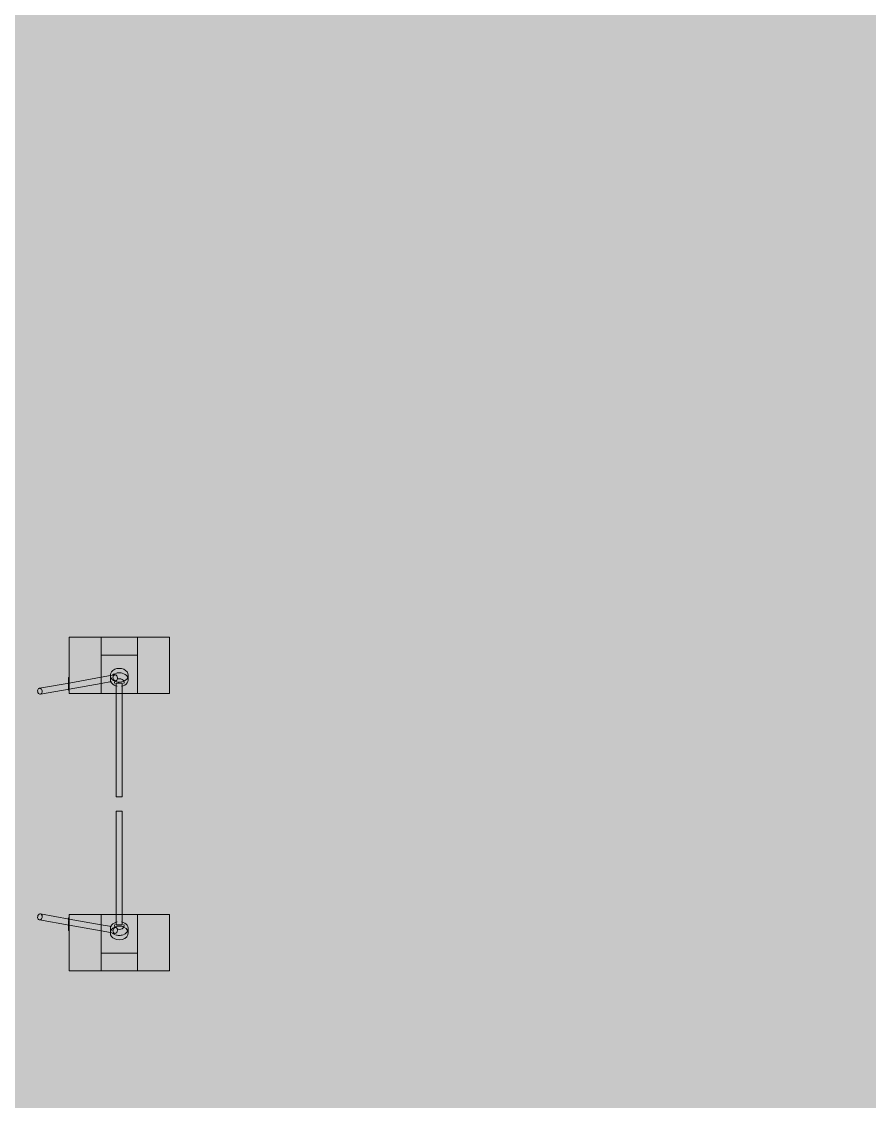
# Model space of a CAD drawing. Header units: millimetres. Extents: x -4185 to 186529, y -8553 to 29097.
# Drawn here: x 68743 to 72959, y 15358 to 20725 of the extents above; entities that cross this region are included whole.
import ezdxf

# ---------------------------------------------------------------- set-up
doc = ezdxf.new("R2010")
doc.units = ezdxf.units.MM
doc.layers.add('A-DETL-GENF-1', color=7, linetype='Continuous', lineweight=9, true_color=0xc0c0c0, transparency=0.4)
doc.layers.add('A-GENM-3', color=7, linetype='Continuous', lineweight=5, true_color=0x737373)
doc.layers.add('M-EQPM-3', color=7, linetype='Continuous', lineweight=5, true_color=0x737373)

# ---------------------------------------------------------------- blocks, each defined once
blk = doc.blocks.new('Gotschlich_Турникет-трипод_Тумбовый_Modul_Cross _R18 - Modul Cross 2-Arm-31992132-1_10_1_птичка')
at = {"layer": 'A-GENM-3'}
for p, q in [((83, -250), (86.2, -250)), ((86.2, -250), (91.5, -250)), ((91.3, -250), (90.7, -250)), ((94.6, -250), (91.3, -250)), ((91.5, -250), (94.6, -250))]:
    blk.add_line(p, q, dxfattribs=at)
at = {"layer": 'M-EQPM-3'}
for p, q in [((-140, 250), (-140, 90)), ((-140, 90), (-140, 250)), ((-140, 250), (140, 250)), ((140, 250), (-140, 250)), ((140, 250), (140, 90)), ((140, 90), (140, 250)), ((-50.7, 90), (-140, 90)), ((-140, 90), (140, 90)), ((-140, 90), (-140, -90)), ((-140, 90), (-140, -90)), ((-140, -90), (-140, 90)), ((-140, 90), (-140, -90)), ((-140, 90), (140, 90)), ((-140, 90), (140, 90)), ((-140, -90), (-140, 90)), ((-140, 90), (-140, -90)), ((-140, 90), (140, 90)), ((-140, 90), (140, 90)), ((-140, 90), (140, 90)), ((-140, 90), (140, 90)), ((140, 90), (-50.7, 90)), ((-50.7, 90), (-50.7, -90)), ((140, -90), (140, 90)), ((140, -90), (140, 90)), ((140, 90), (140, -90)), ((140, -90), (140, 90)), ((140, 90), (140, -90)), ((70.8, 44.5), (49, 44.5)), ((94.8, 15), (88.7, 15)), ((140, 15), (94.8, 15)), ((653.7, 15), (140, 15)), ((47.1, -22.8), (50.9, -43.8)), ((49, -44.5), (70.8, -44.5)), ((50.9, -43.8), (59.1, -90)), ((89.6, -90), (80.4, -38.5)), ((88.7, -15), (94.8, -15)), ((94.8, -15), (140, -15)), ((140, -15), (653.7, -15)), ((140, -90), (-140, -90)), ((-140, -90), (-50.7, -90)), ((-140, -90), (140, -90)), ((140, -90), (-140, -90)), ((-140, -90), (140, -90)), ((140, -90), (-140, -90)), ((-140, -250), (-140, -90)), ((-140, -90), (-140, -250)), ((-140, -90), (60, -90)), ((-140, -90), (140, -90)), ((-50.7, -90), (140, -90)), ((59.1, -90), (87.7, -250)), ((87.7, -90), (140, -90)), ((118.2, -250), (89.6, -90)), ((140, -250), (140, -90)), ((140, -90), (140, -250)), ((-140, -250), (91.5, -250)), ((140, -250), (-140, -250)), ((63.6, -250), (60.8, -250)), ((60.8, -250), (63.6, -250)), ((60.8, -250), (60.8, -252)), ((63.6, -252), (60.8, -252)), ((60.8, -252), (63.6, -252)), ((64.9, -250), (62.5, -250)), ((62.5, -250), (73, -250)), ((62.5, -250), (62.5, -252)), ((73, -252), (62.5, -252)), ((62.5, -252), (64.9, -252)), ((76.7, -250), (63.6, -250)), ((63.6, -250), (65.8, -250)), ((63.6, -250), (63.6, -252)), ((65.8, -252), (63.6, -252)), ((63.6, -252), (76.7, -252)), ((68.9, -250), (63.9, -250)), ((63.9, -250), (65.6, -250)), ((63.9, -250), (63.9, -252)), ((65.6, -252), (63.9, -252)), ((63.9, -252), (68.9, -252)), ((65.7, -250), (64.5, -250)), ((64.5, -250), (77.5, -250)), ((64.5, -250), (64.5, -252)), ((77.5, -252), (64.5, -252)), ((64.5, -252), (65.7, -252)), ((66.4, -250), (64.9, -250)), ((64.9, -250), (64.9, -252)), ((64.9, -252), (66.4, -252)), ((65.6, -250), (67.2, -250)), ((67.2, -252), (65.6, -252)), ((77.9, -250), (65.7, -250)), ((65.7, -250), (65.7, -252)), ((65.7, -252), (77.9, -252)), ((65.8, -250), (78.2, -250)), ((65.8, -250), (65.8, -252)), ((78.2, -252), (65.8, -252)), ((79.3, -250), (66.4, -250)), ((66.4, -252), (79.3, -252)), ((67.2, -250), (80.3, -250)), ((67.2, -250), (67.2, -252)), ((80.3, -252), (67.2, -252)), ((69.5, -250), (68.9, -250)), ((68.9, -250), (68.9, -252)), ((68.9, -252), (69.5, -252)), ((70.9, -250), (69.5, -250)), ((69.5, -250), (69.5, -252)), ((69.5, -252), (70.9, -252)), ((81.4, -250), (70.9, -250)), ((70.9, -252), (81.4, -252)), ((73, -250), (74.2, -250)), ((73, -250), (73, -252)), ((74.2, -252), (73, -252)), ((74.2, -250), (75, -250)), ((75, -252), (74.2, -252)), ((75, -250), (80, -250)), ((75, -250), (75, -252)), ((80, -252), (75, -252)), ((78.1, -250), (76.7, -250)), ((76.7, -250), (76.7, -252)), ((76.7, -252), (78.1, -252)), ((77.5, -250), (79, -250)), ((77.5, -252), (77.5, -250)), ((79, -252), (77.5, -252)), ((80.3, -250), (77.9, -250)), ((77.9, -250), (77.9, -252)), ((77.9, -252), (80.3, -252)), ((80, -250), (78.1, -250)), ((78.1, -252), (80, -252)), ((78.2, -250), (79.3, -250)), ((78.2, -252), (78.2, -250)), ((79.3, -252), (78.2, -252)), ((79, -250), (81.4, -250)), ((81.4, -252), (79, -252)), ((79.3, -250), (79.3, -252)), ((80, -250), (80, -252)), ((80.3, -250), (83.1, -250)), ((83.1, -250), (80.3, -250)), ((80.3, -250), (80.3, -252)), ((80.3, -250), (80.3, -252)), ((80.3, -252), (83.1, -252)), ((83.1, -252), (80.3, -252)), ((81.4, -250), (81.4, -252)), ((86.3, -250), (83, -250)), ((83, -250), (86.2, -250)), ((83, -250), (83, -252)), ((86.2, -252), (83, -252)), ((83, -252), (86.3, -252)), ((83.1, -250), (83.1, -252)), ((86.2, -250), (91.5, -250)), ((86.2, -252), (86.2, -250)), ((91.5, -252), (86.2, -252)), ((86.9, -250), (86.3, -250)), ((86.3, -250), (86.3, -252)), ((86.3, -252), (86.9, -252)), ((90.7, -250), (86.9, -250)), ((86.9, -250), (86.9, -252)), ((86.9, -252), (90.7, -252)), ((88.3, -250), (87.5, -250)), ((87.5, -250), (90.1, -250)), ((87.5, -250), (87.5, -252)), ((90.1, -252), (87.5, -252)), ((87.5, -252), (88.3, -252)), ((87.7, -250), (114, -397.6)), ((89.2, -250), (88.3, -250)), ((88.3, -250), (88.3, -252)), ((88.3, -252), (89.2, -252)), ((90.1, -250), (89.2, -250)), ((89.2, -250), (89.2, -252)), ((89.2, -252), (90.1, -252)), ((90.1, -252), (90.1, -250)), ((91.3, -250), (90.7, -250)), ((90.7, -250), (90.7, -252)), ((90.7, -252), (91.3, -252)), ((94.6, -250), (91.3, -250)), ((91.3, -250), (91.3, -252)), ((91.3, -252), (94.6, -252)), ((91.5, -250), (94.6, -250)), ((91.5, -250), (91.5, -252)), ((94.6, -252), (91.5, -252)), ((96.9, -250), (93.7, -250)), ((93.7, -250), (97.1, -250)), ((93.7, -250), (93.7, -252)), ((97.1, -252), (93.7, -252)), ((93.7, -252), (96.9, -252)), ((94.6, -250), (94.6, -252)), ((102.1, -250), (96.9, -250)), ((96.9, -250), (96.9, -252)), ((96.9, -252), (102.1, -252)), ((97.1, -250), (99.1, -250)), ((97.1, -252), (97.1, -250)), ((99.1, -252), (97.1, -252)), ((99.1, -250), (99.9, -250)), ((99.1, -250), (99.1, -252)), ((99.9, -252), (99.1, -252)), ((99.9, -250), (102, -250)), ((99.9, -250), (99.9, -252)), ((102, -252), (99.9, -252)), ((102, -250), (105.3, -250)), ((102, -250), (102, -252)), ((105.3, -252), (102, -252)), ((105.3, -250), (102.1, -250)), ((102.1, -250), (102.1, -252)), ((102.1, -252), (105.3, -252)), ((105.3, -250), (105.3, -252)), ((106.9, -250), (110.1, -250)), ((110.1, -250), (106.9, -250)), ((106.9, -252), (106.9, -250)), ((106.9, -250), (106.9, -252)), ((106.9, -252), (110.1, -252)), ((110.1, -252), (106.9, -252)), ((110, -250), (107, -250)), ((107, -250), (110, -250)), ((107, -250), (107, -252)), ((107, -250), (107, -252)), ((110, -252), (107, -252)), ((107, -252), (110, -252)), ((110, -252), (110, -250)), ((110, -250), (110, -252)), ((110.1, -250), (110.1, -252)), ((110.1, -250), (110.1, -252)), ((116, -250), (111.8, -250)), ((111.8, -250), (115.5, -250)), ((111.8, -250), (111.8, -252)), ((115.5, -252), (111.8, -252)), ((111.8, -252), (116, -252)), ((115.6, -250), (111.9, -250)), ((111.9, -250), (116, -250)), ((111.9, -250), (111.9, -252)), ((116, -252), (111.9, -252)), ((111.9, -252), (115.6, -252)), ((115.5, -250), (117.8, -250)), ((115.5, -252), (115.5, -250)), ((117.8, -252), (115.5, -252)), ((117.8, -250), (115.6, -250)), ((115.6, -250), (115.6, -252)), ((115.6, -252), (117.8, -252)), ((116, -250), (116, -252)), ((116.7, -250), (140, -250)), ((117.8, -250), (120.1, -250)), ((120.2, -250), (117.8, -250)), ((117.8, -250), (117.8, -252)), ((117.8, -250), (117.8, -252)), ((117.8, -252), (120.2, -252)), ((120.1, -252), (117.8, -252)), ((143.6, -392.3), (118.2, -250)), ((123.8, -250), (119.8, -250)), ((119.8, -250), (123.8, -250)), ((119.8, -250), (119.8, -252)), ((123.8, -252), (119.8, -252)), ((119.8, -252), (123.8, -252)), ((120.1, -250), (123.8, -250)), ((120.1, -250), (120.1, -252)), ((123.8, -252), (120.1, -252)), ((123.8, -250), (120.2, -250)), ((120.2, -250), (120.2, -252)), ((120.2, -252), (123.8, -252)), ((123.8, -250), (123.8, -252)), ((123.8, -250), (123.8, -252))]:
    blk.add_line(p, q, dxfattribs=at)
for centre, major_axis, ratio, start_param, end_param in [((49, 0), (0, 44.5), 0.767231, 4.712389, 7.853982), ((49, 0), (0, 44.5), 0.767231, 1.570796, 2.094395), ((70.8, 0), (0, 44.5), 0.767231, 1.123331, 1.570796), ((70.8, 0), (0, 44.5), 0.767231, 1.570796, 2.018261), ((70.8, 0), (0, 44.5), 0.767231, 0.334478, 1.047198), ((70.8, 0), (0, 44.5), 0.767231, 4.950725, 6.617663), ((85, 0), (0, 23.8), 0.767231, 0.363973, 1.570796), ((85, 0), (0, 23.8), 0.767231, 1.570796, 2.040343), ((49, 0), (0, 44.5), 0.767231, 4.18879, 4.712389), ((85, 0), (0, 23.8), 0.767231, 5.969026, 6.597345), ((88.7, 0), (0, 15), 0.001848, 0, 0.523599), ((88.7, 0), (0, 15), 0.001848, 5.759587, 6.283185), ((88.7, 0), (0, 15), 0.001848, 0.523599, 0.785398), ((88.7, 0), (0, 15), 0.001848, 5.497787, 5.759587), ((88.7, 0), (0, 15), 0.001848, 0.785398, 1.570796), ((88.7, 0), (0, 15), 0.001848, 4.974188, 5.497787), ((88.7, 0), (0, 15), 0.001848, 4.712389, 4.974188), ((88.7, 0), (0, 15), 0.001848, 1.570796, 2.094395), ((88.7, 0), (0, 15), 0.001848, 4.45059, 4.712389), ((653.7, 0), (0, 15), 0.001848, 0, 1.570796), ((653.7, 0), (0, 15), 0.001848, 4.712389, 6.283185), ((653.7, 0), (0, 15), 0.001848, 1.570796, 3.141593), ((653.7, 0), (0, 15), 0.001848, 3.141593, 4.712389), ((49, 0), (0, 44.5), 0.767231, 2.094395, 2.617994), ((49, 0), (0, 44.5), 0.767231, 2.617994, 4.18879), ((70.8, 0), (0, 44.5), 0.767231, 2.094395, 2.419433), ((61.9, -20.2), (14.8, 2.6), 0.738826, 2.696356, 3.219954), ((61.9, -20.2), (14.8, 2.6), 0.738826, 3.219954, 3.481754), ((61.9, -20.2), (14.8, 2.6), 0.738826, 2.434556, 2.696356), ((61.9, -20.2), (14.8, 2.6), 0.738826, 3.481754, 3.743553), ((61.9, -20.2), (14.8, 2.6), 0.738826, 2.172757, 2.434556), ((61.9, -20.2), (14.8, 2.6), 0.738826, 3.743553, 4.528951), ((61.9, -20.2), (14.8, 2.6), 0.738826, 1.387359, 2.172757), ((61.9, -20.2), (14.8, 2.6), 0.738826, 4.528951, 4.790751), ((61.9, -20.2), (14.8, 2.6), 0.738826, 1.125559, 1.387359), ((70.8, 0), (0, 44.5), 0.767231, 2.935913, 4.474053), ((61.9, -20.2), (14.8, 2.6), 0.738826, 4.790751, 5.31435), ((61.9, -20.2), (14.8, 2.6), 0.738826, 0.601961, 1.125559), ((61.9, -20.2), (14.8, 2.6), 0.738826, 5.31435, 6.099748), ((61.9, -20.2), (14.8, 2.6), 0.738826, 0.340161, 0.601961), ((61.9, -20.2), (14.8, 2.6), 0.738826, 0.078362, 0.340161), ((61.9, -20.2), (14.8, 2.6), 0.738826, 6.099748, 6.361547), ((85, 0), (0, 23.8), 0.767231, 2.827433, 3.455752), ((88.7, 0), (0, 15), 0.001848, 3.926991, 4.45059), ((88.7, 0), (0, 15), 0.001848, 2.094395, 2.356194), ((88.7, 0), (0, 15), 0.001848, 2.356194, 2.617994), ((88.7, 0), (0, 15), 0.001848, 3.665191, 3.926991), ((88.7, 0), (0, 15), 0.001848, 2.617994, 3.141593), ((88.7, 0), (0, 15), 0.001848, 3.141593, 3.665191), ((128.8, -395), (14.8, 2.6), 0.738826, 2.696356, 2.958155), ((128.8, -395), (14.8, 2.6), 0.738826, 2.958155, 3.141593), ((128.8, -395), (14.8, 2.6), 0.738826, 3.141593, 3.219954), ((128.8, -395), (14.8, 2.6), 0.738826, 3.219954, 3.743553), ((128.8, -395), (14.8, 2.6), 0.738826, 0.601961, 2.696356), ((128.8, -395), (14.8, 2.6), 0.738826, 3.743553, 6.361547), ((128.8, -395), (14.8, 2.6), 0.738826, 0.078362, 0.601961)]:
    blk.add_ellipse(centre, major_axis=major_axis, ratio=ratio, start_param=start_param, end_param=end_param, dxfattribs=at)
blk = doc.blocks.new('Gotschlich_Турникет-трипод_Тумбовый_Modul_Cross _R18 - Modul Cross 2-Arm-31997083-1_10_1_птичка')
at = {"layer": 'A-GENM-3'}
for p, q in [((83, 250), (86.2, 250)), ((86.2, 250), (91.5, 250)), ((91.3, 250), (90.7, 250)), ((94.6, 250), (91.3, 250)), ((91.5, 250), (94.6, 250))]:
    blk.add_line(p, q, dxfattribs=at)
at = {"layer": 'M-EQPM-3'}
for p, q in [((114, 397.6), (87.7, 250)), ((118.2, 250), (143.6, 392.3)), ((-140, 250), (-140, 90)), ((-140, 90), (-140, 250)), ((91.5, 250), (-140, 250)), ((-140, 250), (140, 250)), ((87.7, 250), (59.1, 90)), ((63.6, 252), (60.8, 252)), ((60.8, 252), (63.6, 252)), ((60.8, 252), (60.8, 250)), ((63.6, 250), (60.8, 250)), ((60.8, 250), (63.6, 250)), ((64.9, 252), (62.5, 252)), ((62.5, 252), (73, 252)), ((62.5, 252), (62.5, 250)), ((73, 250), (62.5, 250)), ((62.5, 250), (64.9, 250)), ((76.7, 252), (63.6, 252)), ((63.6, 252), (65.8, 252)), ((63.6, 252), (63.6, 250)), ((65.2, 250), (63.6, 250)), ((63.6, 250), (76.7, 250)), ((68.9, 252), (63.9, 252)), ((63.9, 252), (65.6, 252)), ((63.9, 252), (63.9, 250)), ((65.6, 250), (63.9, 250)), ((63.9, 250), (68.9, 250)), ((65.7, 252), (64.5, 252)), ((64.5, 252), (77.5, 252)), ((64.5, 252), (64.5, 250)), ((77.5, 250), (64.5, 250)), ((64.5, 250), (65.7, 250)), ((66.4, 252), (64.9, 252)), ((64.9, 252), (64.9, 250)), ((64.9, 250), (66, 250)), ((65.8, 250), (65.2, 250)), ((65.6, 252), (67.2, 252)), ((67.2, 250), (65.6, 250)), ((77.9, 252), (65.7, 252)), ((65.7, 252), (65.7, 250)), ((65.7, 250), (77.9, 250)), ((65.8, 252), (78.2, 252)), ((65.8, 252), (65.8, 250)), ((78.2, 250), (65.8, 250)), ((66, 250), (66.4, 250)), ((79.3, 252), (66.4, 252)), ((66.4, 250), (79.3, 250)), ((67.2, 252), (80.3, 252)), ((67.2, 252), (67.2, 250)), ((80.3, 250), (67.2, 250)), ((69.5, 252), (68.9, 252)), ((68.9, 252), (68.9, 250)), ((68.9, 250), (69.5, 250)), ((70.9, 252), (69.5, 252)), ((69.5, 252), (69.5, 250)), ((69.5, 250), (70.9, 250)), ((81.4, 252), (70.9, 252)), ((70.9, 250), (81.4, 250)), ((73, 252), (74.2, 252)), ((73, 252), (73, 250)), ((74.2, 250), (73, 250)), ((74.2, 252), (75, 252)), ((75, 250), (74.2, 250)), ((75, 252), (80, 252)), ((75, 252), (75, 250)), ((80, 250), (75, 250)), ((78.1, 252), (76.7, 252)), ((76.7, 252), (76.7, 250)), ((76.7, 250), (78.1, 250)), ((77.5, 252), (79, 252)), ((77.5, 250), (77.5, 252)), ((77.9, 250), (77.5, 250)), ((80.3, 252), (77.9, 252)), ((77.9, 252), (77.9, 250)), ((77.9, 250), (80.3, 250)), ((79, 250), (77.9, 250)), ((80, 252), (78.1, 252)), ((78.1, 250), (80, 250)), ((78.2, 252), (79.3, 252)), ((78.2, 250), (78.2, 252)), ((79.3, 250), (78.2, 250)), ((79, 252), (81.4, 252)), ((81.4, 250), (79, 250)), ((79.3, 252), (79.3, 250)), ((80, 252), (80, 250)), ((80.3, 252), (83.1, 252)), ((83.1, 252), (80.3, 252)), ((80.3, 252), (80.3, 250)), ((80.3, 252), (80.3, 250)), ((80.3, 250), (83.1, 250)), ((83.1, 250), (80.3, 250)), ((81.4, 252), (81.4, 250)), ((86.3, 252), (83, 252)), ((83, 252), (86.2, 252)), ((83, 252), (83, 250)), ((86.2, 250), (83, 250)), ((83, 250), (86.3, 250)), ((83.1, 252), (83.1, 250)), ((86.2, 252), (91.5, 252)), ((86.2, 250), (86.2, 252)), ((91.5, 250), (86.2, 250)), ((86.9, 252), (86.3, 252)), ((86.3, 252), (86.3, 250)), ((86.3, 250), (86.9, 250)), ((90.7, 252), (86.9, 252)), ((86.9, 252), (86.9, 250)), ((86.9, 250), (90.7, 250)), ((88.3, 252), (87.5, 252)), ((87.5, 252), (90.1, 252)), ((87.5, 252), (87.5, 250)), ((90.1, 250), (87.5, 250)), ((87.5, 250), (88.3, 250)), ((89.2, 252), (88.3, 252)), ((88.3, 252), (88.3, 250)), ((88.3, 250), (89.2, 250)), ((90.1, 252), (89.2, 252)), ((89.2, 252), (89.2, 250)), ((89.2, 250), (90.1, 250)), ((89.6, 90), (118.2, 250)), ((90.1, 250), (90.1, 252)), ((91.3, 252), (90.7, 252)), ((90.7, 252), (90.7, 250)), ((90.7, 250), (91.3, 250)), ((94.6, 252), (91.3, 252)), ((91.3, 252), (91.3, 250)), ((91.3, 250), (94.6, 250)), ((91.5, 252), (94.6, 252)), ((91.5, 252), (91.5, 250)), ((94.6, 250), (91.5, 250)), ((96.9, 252), (93.7, 252)), ((93.7, 252), (97.1, 252)), ((93.7, 252), (93.7, 250)), ((97.1, 250), (93.7, 250)), ((93.7, 250), (96.9, 250)), ((94.6, 252), (94.6, 250)), ((102.1, 252), (96.9, 252)), ((96.9, 252), (96.9, 250)), ((96.9, 250), (102.1, 250)), ((97.1, 252), (99.1, 252)), ((97.1, 250), (97.1, 252)), ((99.1, 250), (97.1, 250)), ((99.1, 252), (99.9, 252)), ((99.1, 252), (99.1, 250)), ((99.9, 250), (99.1, 250)), ((99.9, 252), (102, 252)), ((99.9, 252), (99.9, 250)), ((102, 250), (99.9, 250)), ((102, 252), (105.3, 252)), ((102, 252), (102, 250)), ((105.3, 250), (102, 250)), ((105.3, 252), (102.1, 252)), ((102.1, 252), (102.1, 250)), ((102.1, 250), (105.3, 250)), ((105.3, 252), (105.3, 250)), ((106.9, 252), (110.1, 252)), ((110.1, 252), (106.9, 252)), ((106.9, 250), (106.9, 252)), ((106.9, 252), (106.9, 250)), ((106.9, 250), (110.1, 250)), ((110.1, 250), (106.9, 250)), ((110, 252), (107, 252)), ((107, 252), (110, 252)), ((107, 252), (107, 250)), ((107, 252), (107, 250)), ((110, 250), (107, 250)), ((107, 250), (110, 250)), ((110, 250), (110, 252)), ((110, 252), (110, 250)), ((110.1, 252), (110.1, 250)), ((110.1, 252), (110.1, 250)), ((116, 252), (111.8, 252)), ((111.8, 252), (115.5, 252)), ((111.8, 252), (111.8, 250)), ((115.5, 250), (111.8, 250)), ((111.8, 250), (116, 250)), ((115.6, 252), (111.9, 252)), ((111.9, 252), (116, 252)), ((111.9, 252), (111.9, 250)), ((116, 250), (111.9, 250)), ((111.9, 250), (115.6, 250)), ((115.5, 252), (117.8, 252)), ((115.5, 250), (115.5, 252)), ((117.8, 250), (115.5, 250)), ((117.8, 252), (115.6, 252)), ((115.6, 252), (115.6, 250)), ((115.6, 250), (117.8, 250)), ((116, 252), (116, 250)), ((140, 250), (116.7, 250)), ((117.8, 252), (120.1, 252)), ((120.2, 252), (117.8, 252)), ((117.8, 252), (117.8, 250)), ((117.8, 252), (117.8, 250)), ((117.8, 250), (120.2, 250)), ((120.1, 250), (117.8, 250)), ((123.8, 252), (119.8, 252)), ((119.8, 252), (123.8, 252)), ((119.8, 252), (119.8, 250)), ((123.8, 250), (119.8, 250)), ((119.8, 250), (123.8, 250)), ((120.1, 252), (123.8, 252)), ((120.1, 252), (120.1, 250)), ((123.8, 250), (120.1, 250)), ((123.8, 252), (120.2, 252)), ((120.2, 252), (120.2, 250)), ((120.2, 250), (123.8, 250)), ((123.8, 252), (123.8, 250)), ((123.8, 252), (123.8, 250)), ((140, 250), (140, 90)), ((140, 90), (140, 250)), ((-50.7, 90), (-140, 90)), ((-140, 90), (140, 90)), ((-140, 90), (-140, -90)), ((-140, 90), (-140, -90)), ((-140, 90), (-140, -90)), ((-140, -90), (-140, 90)), ((140, 90), (-140, 90)), ((-140, 90), (140, 90)), ((-140, 90), (-140, -90)), ((-140, -90), (-140, 90)), ((140, 90), (-140, 90)), ((-140, 90), (140, 90)), ((60, 90), (-140, 90)), ((140, 90), (-140, 90)), ((140, 90), (-50.7, 90)), ((-50.7, 90), (-50.7, -90)), ((59.1, 90), (50.9, 43.8)), ((80.4, 38.5), (89.6, 90)), ((140, 90), (87.7, 90)), ((140, -90), (140, 90)), ((140, 90), (140, -90)), ((140, -90), (140, 90)), ((140, 90), (140, -90)), ((140, -90), (140, 90)), ((50.9, 43.8), (47.1, 22.8)), ((70.8, 44.5), (49, 44.5)), ((94.8, 15), (88.7, 15)), ((140, 15), (94.8, 15)), ((653.7, 15), (140, 15)), ((49, -44.5), (70.8, -44.5)), ((88.7, -15), (94.8, -15)), ((94.8, -15), (140, -15)), ((140, -15), (653.7, -15)), ((140, -90), (-140, -90)), ((-140, -90), (-50.7, -90)), ((140, -90), (-140, -90)), ((140, -90), (-140, -90)), ((140, -90), (-140, -90)), ((140, -90), (-140, -90)), ((-140, -250), (-140, -90)), ((-140, -90), (-140, -250)), ((140, -90), (-140, -90)), ((140, -90), (-140, -90)), ((-50.7, -90), (140, -90)), ((140, -250), (140, -90)), ((140, -90), (140, -250)), ((140, -250), (-140, -250)), ((-140, -250), (140, -250))]:
    blk.add_line(p, q, dxfattribs=at)
for centre, major_axis, ratio, start_param, end_param in [((128.8, 395), (-14.8, 2.6), 0.738826, 6.204824, 6.466623), ((128.8, 395), (-14.8, 2.6), 0.738826, 0.183438, 0.445237), ((128.8, 395), (-14.8, 2.6), 0.738826, 5.681225, 6.204824), ((128.8, 395), (-14.8, 2.6), 0.738826, 0.445237, 0.707036), ((128.8, 395), (-14.8, 2.6), 0.738826, 0.707036, 1.230635), ((128.8, 395), (-14.8, 2.6), 0.738826, 3.063231, 5.681225), ((128.8, 395), (-14.8, 2.6), 0.738826, 1.230635, 1.754234), ((128.8, 395), (-14.8, 2.6), 0.738826, 1.754234, 2.539632), ((128.8, 395), (-14.8, 2.6), 0.738826, 2.539632, 3.063231), ((49, 0), (0, 44.5), 0.767231, 4.712389, 7.853982), ((70.8, 0), (0, 44.5), 0.767231, 1.123331, 1.570796), ((70.8, 0), (0, 44.5), 0.767231, 0.72216, 1.047198), ((61.9, 20.2), (-14.8, 2.6), 0.738826, 5.681225, 7.252021), ((61.9, 20.2), (-14.8, 2.6), 0.738826, 4.895827, 5.681225), ((61.9, 20.2), (-14.8, 2.6), 0.738826, 0.968836, 1.754234), ((61.9, 20.2), (-14.8, 2.6), 0.738826, 4.634027, 4.895827), ((61.9, 20.2), (-14.8, 2.6), 0.738826, 1.754234, 2.539632), ((70.8, 0), (0, 44.5), 0.767231, 4.950725, 6.488865), ((61.9, 20.2), (-14.8, 2.6), 0.738826, 4.110428, 4.634027), ((85, 0), (0, 23.8), 0.767231, 1.10125, 1.570796), ((61.9, 20.2), (-14.8, 2.6), 0.738826, 3.32503, 4.110428), ((61.9, 20.2), (-14.8, 2.6), 0.738826, 2.539632, 3.32503), ((85, 0), (0, 23.8), 0.767231, 5.969026, 6.597345), ((88.7, 0), (0, 15), 0.001848, 0, 0.785398), ((88.7, 0), (0, 15), 0.001848, 5.759587, 6.283185), ((88.7, 0), (0, 15), 0.001848, 5.497787, 5.759587), ((88.7, 0), (0, 15), 0.001848, 0.785398, 1.570796), ((88.7, 0), (0, 15), 0.001848, 4.974188, 5.497787), ((88.7, 0), (0, 15), 0.001848, 4.712389, 4.974188), ((653.7, 0), (0, 15), 0.001848, 0, 0.261799), ((653.7, 0), (0, 15), 0.001848, 4.712389, 6.283185), ((653.7, 0), (0, 15), 0.001848, 0.261799, 1.308997), ((653.7, 0), (0, 15), 0.001848, 1.308997, 1.570796), ((49, 0), (0, 44.5), 0.767231, 1.570796, 4.18879), ((70.8, 0), (0, 44.5), 0.767231, 1.570796, 2.018261), ((70.8, 0), (0, 44.5), 0.767231, 2.094395, 2.807115), ((70.8, 0), (0, 44.5), 0.767231, 2.807115, 4.474053), ((85, 0), (0, 23.8), 0.767231, 1.570796, 2.77762), ((49, 0), (0, 44.5), 0.767231, 4.18879, 4.712389), ((85, 0), (0, 23.8), 0.767231, 2.827433, 3.455752), ((88.7, 0), (0, 15), 0.001848, 4.45059, 4.712389), ((88.7, 0), (0, 15), 0.001848, 1.570796, 2.356194), ((88.7, 0), (0, 15), 0.001848, 3.926991, 4.45059), ((88.7, 0), (0, 15), 0.001848, 2.356194, 2.617994), ((88.7, 0), (0, 15), 0.001848, 3.665191, 3.926991), ((88.7, 0), (0, 15), 0.001848, 2.617994, 2.879793), ((88.7, 0), (0, 15), 0.001848, 3.141593, 3.665191), ((88.7, 0), (0, 15), 0.001848, 2.879793, 3.141593), ((653.7, 0), (0, 15), 0.001848, 1.570796, 1.832596), ((653.7, 0), (0, 15), 0.001848, 3.141593, 4.712389), ((653.7, 0), (0, 15), 0.001848, 1.832596, 2.094395), ((653.7, 0), (0, 15), 0.001848, 2.094395, 3.141593)]:
    blk.add_ellipse(centre, major_axis=major_axis, ratio=ratio, start_param=start_param, end_param=end_param, dxfattribs=at)

msp = doc.modelspace()

# ---------------------------------------------------------------- hatches: boundary and pattern name
at = {"layer": 'A-DETL-GENF-1'}
h = msp.add_hatch(color=256, dxfattribs=at)
h.paths.add_polyline_path([(97788.7, 13475), (97788.7, 13425), (96888.7, 13425), (96888.7, 13475), (97780.7, 13475)])
h.paths.add_polyline_path([(79813.7, 27180), (79813.7, 27140), (79823.7, 27140), (79823.7, 27100), (79753.7, 27100), (79753.7, 27180)])
h.paths.add_polyline_path([(59420.7, 7205), (59420.7, 7295), (59500.7, 7295), (59500.7, 7195), (59480.7, 7195), (59480.7, 7205)])
h.paths.add_polyline_path([(59300.7, 5105), (59300.7, 5195), (59380.7, 5195), (59380.7, 5095), (59360.7, 5095), (59360.7, 5105), (59345.4, 5105)])
h.paths.add_polyline_path([(71478.1, -280), (97909.7, -280), (97909.7, 12125), (97788.7, 12125), (97788.7, 12070), (97780.7, 12070), (97783.3, 12140), (97788.7, 12140), (97788.7, 12175), (97838.7, 12175), (97838.7, 12185), (97868.7, 12185), (97868.7, 12140), (97909.7, 12140), (97909.7, 13510), (97868.7, 13510), (97868.7, 13465), (97838.7, 13465), (97838.7, 13475), (97788.7, 13475), (97788.7, 13510), (97780.7, 13510), (97780.7, 13580), (97788.7, 13580), (97788.7, 13525), (97909.7, 13525), (97909.7, 23799.7), (93378.7, 23799.7), (93378.7, 27350), (91348.7, 27348), (91348.7, 27265), (91308.7, 27265), (91308.7, 27350), (81343.7, 27350), (81343.7, 27180), (81303.7, 27180), (81303.7, 27350), (79853.7, 27350), (79853.7, 27180), (79813.7, 27180), (79813.7, 27350), (63267.8, 27350), (63267.8, 20672.1), (63372.8, 20672.1), (63372.8, 20725.1), (63389.8, 20725.1), (63389.8, 20627.1), (63429.8, 20627.1), (63429.8, 20725.1), (63579.8, 20720.9), (63578.7, 18975.1), (63429.8, 18975.1), (63428.7, 19073.1), (63389.8, 19073.1), (63389.8, 18975.1), (63372.8, 18975.1), (63372.8, 19082.1), (63267.8, 19082.1), (63267.8, 17663.1), (63369.8, 17663.1), (63372.8, 17725.1), (63389.8, 17725.1), (63389.8, 17627.1), (63429.8, 17627.1), (63429.8, 17725.1), (63579.8, 17725.1), (63578.7, 15975.1), (63429.8, 15975.1), (63428.7, 16073.1), (63389.8, 16073.1), (63389.8, 15965.1), (63379.8, 15975.1), (63379.8, 15965.1), (63369.8, 15965.1), (63364.8, 16073.1), (63267.8, 16073.1), (63267.8, 15380), (59228.7, 15380), (59228.7, 7205), (59420.7, 7205), (59420.7, 7145), (59228.7, 7145), (59233.7, 5795), (59420.7, 5795), (59420.7, 5735), (59228.7, 5735), (59228.7, 5105), (59300.7, 5105), (59300.7, 5045), (59228.7, 5045), (59228.7, 3845), (59300.7, 3845), (59300.7, 3785), (59228.7, 3785), (59228.7, -280), (69619.1, -280)])
h.paths.add_polyline_path([(95851.3, 100), (95851.3, 495), (96241.3, 495), (96241.3, 100), (96191.3, 100), (96191.3, 445), (95901.3, 445), (95901.3, 100)])
h.paths.add_polyline_path([(89723.7, 100), (89673.7, 100), (89673.7, 445), (89348.4, 445), (89348.4, 495), (89723.7, 495), (89723.7, 114.6)])
h.paths.add_polyline_path([(85922.2, 100), (85872.2, 100), (85872.2, 445), (85678.7, 445), (85678.7, 495), (85922.2, 495), (85922.2, 120)])
h.paths.add_polyline_path([(82098.7, 100), (82098.7, 445), (82028.7, 445), (82028.7, 495), (82148.7, 495), (82148.7, 100)])
h.paths.add_polyline_path([(68903.4, 100), (68903.4, 495), (69403.7, 495), (69403.7, 100), (69353.7, 100), (69353.7, 445), (68953.4, 445), (68953.4, 100)])
h.paths.add_polyline_path([(75053.7, 100), (75053.7, 445), (74453.7, 445), (74453.7, 100), (74403.7, 100), (74403.7, 495), (75103.7, 495), (75103.7, 100)])
h.paths.add_polyline_path([(76053.7, 100), (76053.7, 495), (76178.7, 495), (76177.3, 445), (76103.7, 439.6), (76103.7, 100)])
h.paths.add_polyline_path([(66373.7, 100), (66373.7, 495), (67178.7, 495), (67178.7, 445), (66423.7, 445), (66423.7, 100)])
h.paths.add_polyline_path([(62678.7, 120), (62678.7, 510), (63028.7, 510), (63028.7, 460), (62728.7, 460), (62728.7, 120)])
h.paths.add_polyline_path([(59380.7, 3695), (59300.7, 3695), (59300.7, 3785), (59360.7, 3785), (59360.7, 3795), (59380.7, 3795), (59380.7, 3785)])
h.paths.add_polyline_path([(59500.7, 5645), (59420.7, 5650.4), (59420.7, 5735), (59480.7, 5735), (59480.7, 5745), (59500.7, 5745), (59500.7, 5735)])
h.paths.add_polyline_path([(62436.9, 7680), (62436.9, 7730), (62426.9, 7730), (62426.9, 7760), (62471.9, 7765.2), (62472.5, 7908), (62541.9, 7908), (62541.9, 7900), (62486.9, 7900), (62486.9, 7680), (62541.9, 7680), (62541.9, 7672), (62471.9, 7672), (62468.3, 7680), (62460.2, 7680)])
h.paths.add_polyline_path([(62436.9, 6780), (62386.9, 6780), (62386.9, 7680), (62436.9, 7680), (62436.9, 7459.2)])
h.paths.add_polyline_path([(61160.2, 7280), (61136.9, 7280), (61136.9, 7680), (61186.9, 7680), (61186.9, 7280), (61178.6, 7280)])
h.paths.add_polyline_path([(77953.7, 7900), (77913.7, 7900), (77914.8, 8750), (77953.7, 8750), (77953.7, 7906.3)])
h.paths.add_polyline_path([(77978.7, 7672), (77963.7, 7672), (77963.7, 7820), (77943.7, 7820), (77943.7, 7860), (77953.7, 7860), (77953.7, 7900), (77963.7, 7900), (77963.7, 7908), (78033.7, 7908), (78033.7, 7900), (77978.7, 7900), (77978.7, 7680), (78033.7, 7680), (78033.7, 7672), (78003.7, 7672)])
h.paths.add_polyline_path([(77053.7, 7672), (77023.7, 7672), (77023.7, 7680), (77078.7, 7680), (77073.7, 7900), (77023.7, 7900), (77023.7, 7908), (77093.7, 7908), (77093.7, 7900), (77103.7, 7900), (77103.7, 7860), (77113.7, 7860), (77113.7, 7820), (77093.7, 7820), (77093.7, 7672), (77054.9, 7672)])
h.paths.add_polyline_path([(61061.9, 7672), (61031.9, 7672), (61031.9, 7680), (61086.9, 7680), (61086.9, 7900), (61031.9, 7900), (61031.9, 7908), (61101.9, 7908), (61101.9, 7760), (61146.9, 7758.3), (61142.1, 7730), (61136.9, 7730), (61136.9, 7680), (61101.9, 7680), (61097.7, 7672), (61078.9, 7672)])
h.paths.add_polyline_path([(74266.5, 7692), (74218.7, 7692), (74218.7, 7700), (74273.7, 7700), (74273.7, 7900), (74218.7, 7900), (74218.7, 7908), (74288.7, 7908), (74288.7, 7900), (74298.7, 7900), (74298.7, 7860), (74308.7, 7860), (74308.7, 7820), (74288.7, 7820), (74288.7, 7692), (74273.7, 7692)])
h.paths.add_polyline_path([(75298.7, 7900), (75258.7, 7900.4), (75258.7, 8900), (75298.7, 8900), (75298.7, 7909.1)])
h.paths.add_polyline_path([(75378.7, 7692), (75308.7, 7692), (75308.7, 7820), (75288.7, 7820), (75288.7, 7860), (75298.7, 7860), (75298.7, 7900), (75308.7, 7900), (75308.7, 7908), (75378.7, 7908), (75378.7, 7900), (75323.7, 7900), (75323.7, 7700), (75378.7, 7700)])
h.paths.add_polyline_path([(66498.7, 7693), (65923.7, 7693), (65923.7, 7843), (66498.7, 7843)])
h.paths.add_polyline_path([(67128.7, 7693), (66548.7, 7693), (66548.7, 7843), (67128.7, 7843)])
h.paths.add_polyline_path([(63298.7, 7693), (63298.7, 7843), (64023.7, 7843), (64023.7, 7693), (63324.3, 7693)])
h.paths.add_polyline_path([(66830.7, 7883), (66548.7, 7883), (66548.7, 7900), (67128.7, 7896.3), (67128.7, 7883)])
h.paths.add_polyline_path([(63330.9, 7883), (63298.7, 7883), (63298.7, 7900), (64023.7, 7896.3), (64023.7, 7883)])
h.paths.add_polyline_path([(66498.7, 7883), (65923.7, 7883), (65923.7, 7900), (66498.7, 7896.3)])
h.paths.add_polyline_path([(65873.7, 7893), (65838.7, 7893), (65838.7, 7920), (65883.7, 7920), (65883.7, 7900), (65873.7, 7900)])
h.paths.add_polyline_path([(82408.7, 10300), (82408.7, 10900), (82448.7, 10900), (82448.7, 10300)])
h.paths.add_polyline_path([(83328.7, 10300), (83288.7, 10300), (83288.7, 10900), (83328.7, 10900), (83328.7, 10880)])
h.paths.add_polyline_path([(59859.6, 10625), (59653.7, 10625), (59653.7, 10880), (59703.7, 10880), (59703.7, 10675), (59988.7, 10675), (59988.7, 10900), (60038.7, 10900), (60038.7, 10625), (59988.7, 10625)])
h.paths.add_polyline_path([(83008.7, 10900), (83008.7, 10940), (82998.7, 10940), (82998.7, 10980), (83033.7, 10980), (83033.7, 10900), (83018.7, 10900)])
h.paths.add_polyline_path([(83913.7, 10900), (83888.7, 10900), (83888.7, 10940), (83878.7, 10940), (83878.7, 10980), (83913.7, 10980)])
h.paths.add_polyline_path([(83288.7, 10900), (83263.7, 10900), (83263.7, 10980), (83298.7, 10980), (83298.7, 10940), (83288.7, 10940)])
h.paths.add_polyline_path([(82398.7, 10900), (82383.7, 10900), (82383.7, 10980), (82418.7, 10980), (82418.7, 10940), (82408.7, 10940), (82408.7, 10900)])
h.paths.add_polyline_path([(81778.7, 11900), (81773.9, 11950), (81768.7, 11950), (81771.1, 11980), (81788.7, 11980), (81788.7, 12108), (81858.7, 12108), (81858.7, 12100), (81803.7, 12100), (81803.7, 11900), (81858.7, 11900), (81858.7, 11892), (81788.7, 11892), (81788.7, 11900)])
h.paths.add_polyline_path([(81728.7, 11000), (81728.7, 11900), (81778.7, 11900), (81778.7, 11000)])
h.paths.add_polyline_path([(79978.7, 11000), (79978.7, 11900), (80028.7, 11900), (80028.7, 11000)])
h.paths.add_polyline_path([(87558.7, 11200), (87558.7, 11240), (88158.7, 11240), (88158.7, 11200), (87578.7, 11200)])
h.paths.add_polyline_path([(87558.7, 11175), (87478.7, 11175), (87478.7, 11210), (87518.7, 11210), (87518.7, 11200), (87558.7, 11200), (87558.7, 11190)])
h.paths.add_polyline_path([(66286.7, 11570), (66278.7, 11570), (66278.7, 11625), (66078.7, 11625), (66078.7, 11570), (66070.7, 11570), (66070.7, 11640), (66198.7, 11640), (66198.7, 11660), (66238.7, 11660), (66238.7, 11650), (66278.7, 11650), (66278.7, 11640), (66286.7, 11640), (66286.7, 11600)])
h.paths.add_polyline_path([(66297.6, 11650), (66278.7, 11650), (66278.7, 11690), (67128.7, 11690), (67128.7, 11650), (66298.7, 11650)])
h.paths.add_polyline_path([(87478.7, 11790), (87478.7, 11825), (87558.7, 11825), (87558.7, 11800), (87518.7, 11800), (87518.7, 11790)])
h.paths.add_polyline_path([(79898.7, 11892), (79898.7, 11900), (79953.7, 11900), (79953.7, 12100), (79898.7, 12100), (79898.7, 12108), (79968.7, 12108), (79970.7, 11980), (79988.7, 11980), (79988.7, 11950), (79978.7, 11950), (79978.7, 11900), (79968.7, 11898.9), (79963.3, 11892), (79928.7, 11892)])
h.paths.add_polyline_path([(87558.7, 12080), (87558.7, 12120), (88158.7, 12120), (88158.7, 12080), (87578.7, 12080)])
h.paths.add_polyline_path([(87558.7, 12055), (87478.7, 12055), (87478.7, 12090), (87518.7, 12090), (87518.7, 12080), (87558.7, 12080), (87558.7, 12070)])
h.paths.add_polyline_path([(79508.7, 12170), (79500.7, 12172.3), (79500.7, 12240), (79508.7, 12240), (79508.7, 12250), (79548.7, 12250), (79548.7, 12260), (79588.7, 12260), (79588.7, 12240), (79736.7, 12240), (79736.7, 12170), (79728.7, 12170), (79728.7, 12225), (79508.7, 12225), (79508.7, 12200)])
h.paths.add_polyline_path([(82308.7, 12250), (82308.7, 12290), (83308.7, 12290), (83308.7, 12250), (82316.7, 12250)])
h.paths.add_polyline_path([(82316.7, 12170), (82308.7, 12170), (82308.7, 12225), (82108.7, 12225), (82108.7, 12170), (82100.7, 12170), (82100.8, 12240), (82228.7, 12240), (82228.7, 12260), (82268.7, 12260), (82268.7, 12250), (82308.7, 12250), (82308.7, 12240), (82316.7, 12240), (82316.7, 12200)])
h.paths.add_polyline_path([(97388.7, 12175), (97388.7, 12225), (97788.7, 12225), (97788.7, 12175), (97503.4, 12175)])
h.paths.add_polyline_path([(79500.7, 12250), (78508.7, 12250), (78508.7, 12290), (79508.7, 12284.6), (79508.7, 12250)])
h.paths.add_polyline_path([(66238.7, 12490), (66198.7, 12490), (66198.7, 12510), (66070.7, 12510), (66070.7, 12580), (66078.7, 12580), (66078.7, 12525), (66278.7, 12525), (66278.7, 12580), (66286.7, 12580), (66286.7, 12510), (66278.7, 12510), (66278.7, 12500), (66238.7, 12500)])
h.paths.add_polyline_path([(87518.7, 12670), (87478.7, 12670), (87478.7, 12705), (87558.7, 12705), (87558.7, 12680), (87518.7, 12680)])
h.paths.add_polyline_path([(79555.5, 13240), (79548.7, 13240), (79544.4, 13250), (79508.7, 13250), (79508.7, 13260), (79500.7, 13260), (79500.7, 13330), (79508.7, 13330), (79508.7, 13275), (79728.7, 13275), (79728.7, 13330), (79736.7, 13330), (79736.7, 13260), (79588.7, 13260), (79588.7, 13240)])
h.paths.add_polyline_path([(82228.7, 13240), (82228.7, 13260), (82100.7, 13260), (82100.7, 13330), (82108.7, 13330), (82108.7, 13275), (82308.7, 13275), (82308.7, 13330), (82316.7, 13330), (82316.7, 13260), (82308.7, 13260), (82308.7, 13250), (82268.7, 13250), (82268.7, 13240)])
h.paths.add_polyline_path([(59608.7, 14405), (59608.7, 14455), (59933.7, 14455), (59933.7, 14980), (59983.7, 14980), (59978.1, 14405), (59628.7, 14405)])
h.paths.add_polyline_path([(66366, 14600), (66278.7, 14600), (66278.7, 14650), (66541.2, 14650), (66541.2, 14900), (66278.7, 14900), (66278.7, 14950), (66591.2, 14950), (66591.2, 14600), (66541.2, 14600)])
h.paths.add_polyline_path([(75648.7, 15200), (75608.7, 15200), (75608.7, 16200), (75648.7, 16200), (75648.7, 15220)])
h.paths.add_polyline_path([(75698.7, 14972), (75658.7, 14972), (75658.7, 15120), (75638.7, 15120), (75638.7, 15160), (75648.7, 15160), (75648.7, 15200), (75658.7, 15200), (75658.7, 15208), (75728.7, 15208), (75728.7, 15200), (75673.7, 15200), (75673.7, 14980), (75728.7, 14980), (75728.7, 14972), (75718, 14972)])
h.paths.add_polyline_path([(74568.7, 14972), (74568.7, 14980), (74623.7, 14980), (74623.7, 15200), (74568.7, 15200), (74568.7, 15208), (74638.7, 15208), (74638.7, 15200), (74648.7, 15200), (74648.7, 15160), (74658.7, 15160), (74658.7, 15120), (74638.7, 15120), (74638.7, 14972), (74598.7, 14972)])
h.paths.add_polyline_path([(66088.7, 15345), (66071.7, 15345), (66071.7, 15975), (66088.7, 15975), (66088.7, 15590.8)])
h.paths.add_polyline_path([(66128.7, 15345), (66128.7, 15975), (66278.7, 15975), (66278.7, 15345)])
h.paths.add_polyline_path([(63577.5, 15408.1), (63429.8, 15408.1), (63429.8, 15925.1), (63579.8, 15925.1), (63578.7, 15408.1)])
h.paths.add_polyline_path([(63389.8, 15408.1), (63372.8, 15409.4), (63372.8, 15925.1), (63389.8, 15925.1), (63389.8, 15414.1)])
h.paths.add_polyline_path([(65588.7, 16015), (65588.7, 16060), (66071.7, 16060), (66071.7, 17582), (65084.7, 17582), (65084.7, 17627), (66071.7, 17627), (66071.7, 17725), (66088.7, 17725), (66094.2, 17627), (66128.7, 17627), (66128.7, 17725), (66278.7, 17725), (66278.7, 16025), (66128.7, 16025), (66128.7, 16123), (66088.7, 16123), (66088.7, 16025), (66071.7, 16025), (66071.7, 16015), (65901.2, 16015)])
h.paths.add_polyline_path([(63369.8, 16073.1), (63372.8, 16073.1), (63369.8, 17618.1), (63267.8, 17618.1), (63267.8, 16118.1), (63369.8, 16118.1)])
h.paths.add_polyline_path([(69267.2, 16234.9), (69267.2, 16234.9), (69318.7, 16234.9)])
h.paths.add_polyline_path([(66278.7, 17775), (66128.7, 17775), (66128.7, 18325), (66278.7, 18325), (66278.7, 17830)])
h.paths.add_polyline_path([(66071.7, 17775), (66075.3, 18325), (66088.7, 18325), (66088.7, 17775), (66075.5, 17775)])
h.paths.add_polyline_path([(63524.8, 17775.1), (63429.8, 17775.1), (63429.8, 18325.1), (63578.7, 18325.1), (63578.7, 17775.1), (63549.8, 17775.1)])
h.paths.add_polyline_path([(63389.8, 17775.1), (63372.8, 17775.1), (63372.8, 18325.1), (63389.8, 18325.1), (63389.8, 17892.8)])
h.paths.add_polyline_path([(66128.7, 18375), (66128.7, 18975), (66278.7, 18975), (66278.7, 18375)])
h.paths.add_polyline_path([(66071.7, 18375), (66071.7, 18975), (66088.7, 18975), (66088.7, 18375)])
h.paths.add_polyline_path([(63429.8, 18375.1), (63429.8, 18925.1), (63579.8, 18925.1), (63578.7, 18375.1), (63524.8, 18375.1)])
h.paths.add_polyline_path([(63379.8, 18375.1), (63372.8, 18375.1), (63372.8, 18925.1), (63389.8, 18925.1), (63389.8, 18375.1)])
h.paths.add_polyline_path([(93728.7, 18700), (93729, 18740), (94728.7, 18740), (94728.7, 18700), (93736.7, 18700)])
h.paths.add_polyline_path([(93728.7, 18620), (93728.7, 18675), (93528.7, 18675), (93528.7, 18620), (93520.7, 18620), (93520.7, 18690), (93648.7, 18690), (93648.7, 18710), (93688.7, 18710), (93688.7, 18700), (93728.7, 18700), (93728.7, 18690), (93736.7, 18690), (93736.7, 18620)])
h.paths.add_polyline_path([(65088.7, 19015), (65088.7, 19060), (66071.7, 19060), (66071.7, 20582), (65584.7, 20582), (65584.7, 20627), (66071.7, 20627), (66071.7, 20725), (66088.7, 20725), (66088.7, 20627), (66128.7, 20627), (66128.7, 20725), (66278.7, 20725), (66278.7, 19025), (66128.7, 19025), (66128.7, 19123), (66088.7, 19123), (66083.1, 19025), (66071.7, 19025), (66071.7, 19015), (65901.2, 19015)])
h.paths.add_polyline_path([(63267.8, 19127.1), (63372.8, 19127.1), (63372.8, 20627.1), (63267.8, 20627.1), (63267.8, 20192.4)])
h.paths.add_polyline_path([(93688.7, 19690), (93648.7, 19690), (93648.7, 19710), (93520.7, 19710), (93520.7, 19780), (93528.7, 19775.6), (93528.7, 19725), (93728.7, 19725), (93728.7, 19780), (93736.7, 19780), (93736.7, 19710), (93728.7, 19710), (93728.7, 19700), (93688.7, 19700)])
h.paths.add_polyline_path([(66128.7, 20775), (66128.7, 20882), (66278.7, 20882), (66278.7, 20775)])
h.paths.add_polyline_path([(66078.7, 20775), (66078.7, 20782), (66088.7, 20782), (66088.7, 20775)])
h.paths.add_polyline_path([(63372.8, 20775.1), (63372.8, 21525.1), (63389.8, 21525.1), (63389.8, 20775.1), (63379.8, 20775.1)])
h.paths.add_polyline_path([(63429.8, 20775.1), (63429.8, 21525.1), (63579.8, 21525.1), (63578.7, 20775.1), (63524.8, 20775.1)])
h.paths.add_polyline_path([(63549.8, 21575.1), (63429.8, 21580), (63429.8, 22325.1), (63579.8, 22325.1), (63578.7, 21575.1)])
h.paths.add_polyline_path([(63389.8, 21575.1), (63372.8, 21575.1), (63372.8, 22325.1), (63389.8, 22325.1)])
h.paths.add_polyline_path([(67473.7, 23150), (67473.7, 23190), (67463.7, 23190), (67463.7, 23230), (67483.7, 23230), (67483.7, 23238), (67553.7, 23238), (67553.7, 23230), (67498.7, 23230), (67494.7, 23150)])
h.paths.add_polyline_path([(67473.7, 22300), (67433.7, 22300), (67433.7, 23150), (67473.7, 23150), (67473.7, 22492.1)])
h.paths.add_polyline_path([(63578.7, 22375.1), (63429.8, 22375.1), (63429.8, 23125.1), (63579.8, 23125.1), (63579.8, 22375.1)])
h.paths.add_polyline_path([(63372.8, 22375.1), (63372.8, 23125.1), (63389.8, 23125.1), (63389.8, 22375.1), (63379.8, 22375.1)])
h.paths.add_polyline_path([(94033.7, 23029), (93728.7, 23029), (93728.7, 23079), (93983.7, 23079), (93983.7, 23400), (94033.7, 23400), (94033.7, 23079)])
h.paths.add_polyline_path([(97233.7, 23029), (97183.7, 23029), (97183.7, 23400), (97233.7, 23400), (97233.7, 23079), (97788.7, 23079), (97788.7, 23029), (97503.4, 23029)])
h.paths.add_polyline_path([(66623.7, 23150), (66598.7, 23150), (66598.7, 23230), (66543.7, 23230), (66543.7, 23238), (66613.7, 23238), (66613.7, 23230), (66633.7, 23230), (66633.7, 23190), (66623.7, 23190), (66623.7, 23152.7)])
h.paths.add_polyline_path([(63579.8, 23175.1), (63429.8, 23175.1), (63429.8, 23925.1), (63579.8, 23925.1), (63579.8, 23641.9)])
h.paths.add_polyline_path([(63389.8, 23175.1), (63372.8, 23175.1), (63372.8, 23925.1), (63389.8, 23925.1), (63389.8, 23641.9)])
h.paths.add_polyline_path([(63379.8, 23975.1), (63372.8, 23975.1), (63372.8, 24725.1), (63389.8, 24725.1), (63389.8, 23975.1)])
h.paths.add_polyline_path([(63524.8, 23975.1), (63429.8, 23975.1), (63429.8, 24725.1), (63579.8, 24725.1), (63578.7, 23975.1), (63549.8, 23975.1)])
h.paths.add_polyline_path([(63557, 24775.1), (63429.8, 24775.1), (63429.8, 25525.1), (63579.8, 25525.1), (63578.7, 24775.1)])
h.paths.add_polyline_path([(63389.8, 24775.1), (63372.8, 24775.1), (63372.8, 25525.1), (63389.8, 25525.1), (63389.8, 24791.7)])
h.paths.add_polyline_path([(63564.5, 25575.1), (63429.8, 25575.1), (63429.8, 26325.1), (63579.8, 26325.1), (63578.7, 25575.1), (63566.4, 25575.1)])
h.paths.add_polyline_path([(63379.8, 25575.1), (63372.8, 25575.1), (63372.8, 26325.1), (63389.8, 26325.1), (63389.8, 25575.1)])
h.paths.add_polyline_path([(81343.7, 27100), (81333.7, 27100), (81333.7, 27140), (81343.7, 27140), (81343.7, 27180), (81403.7, 27180), (81403.7, 27100), (81383.9, 27100)])
h.paths.add_polyline_path([(68753.7, 27100), (68753.7, 27250), (69553.7, 27250), (69553.7, 27100), (69228.7, 27100)])
h.paths.add_polyline_path([(70803.7, 27100), (70803.7, 27250), (71253.9, 27250), (71253.9, 27100)])
h.paths.add_polyline_path([(67853.7, 27100), (67053.7, 27100), (67053.7, 27250), (67853.7, 27250), (67853.7, 27150)])
h.paths.add_polyline_path([(67003.7, 27100), (66203.7, 27100), (66203.7, 27250), (67003.7, 27250), (67003.7, 27150)])
h.paths.add_polyline_path([(65388.1, 27100), (65353.7, 27104.1), (65353.7, 27250), (66153.7, 27250), (66153.7, 27100), (65901.2, 27100)])
h.paths.add_polyline_path([(64503.7, 27100), (64503.7, 27250), (65303.7, 27250), (65303.7, 27100)])
h.paths.add_polyline_path([(91398.7, 27102), (91390.7, 27102), (91390.7, 27185), (91338.7, 27185), (91338.7, 27225), (91348.7, 27225), (91348.7, 27265), (91390.7, 27265), (91390.7, 27348), (91460.7, 27348), (91460.7, 27340), (91398.7, 27340), (91398.7, 27110), (91460.7, 27109.2), (91460.7, 27102), (91423.2, 27102)])
h.paths.add_polyline_path([(90328.7, 27102), (90296.7, 27102), (90296.7, 27110), (90358.7, 27115.4), (90358.7, 27340), (90296.7, 27340), (90296.7, 27348), (90366.7, 27348), (90368, 27265), (90408.7, 27265), (90408.7, 27225), (90418.7, 27225), (90418.7, 27185), (90366.7, 27185), (90366.7, 27102), (90337.8, 27102)])
h.paths.add_polyline_path([(71253.9, 27290), (70803.7, 27290), (70803.7, 27307), (71253.9, 27303.3)])
h.paths.add_polyline_path([(69553.7, 27290), (68753.7, 27290), (68753.7, 27307), (69553.7, 27303.3)])
h.paths.add_polyline_path([(67760.2, 27290), (67053.7, 27290), (67053.7, 27307), (67853.7, 27303.3), (67853.7, 27290)])
h.paths.add_polyline_path([(64503.7, 27290), (64503.7, 27307), (65303.7, 27303.3), (65303.7, 27290)])
h.paths.add_polyline_path([(65353.7, 27290), (65353.7, 27307), (66153.7, 27303.3), (66153.7, 27290), (65901.2, 27290)])
h.paths.add_polyline_path([(67003.7, 27290), (66203.7, 27290), (66203.7, 27307), (67003.7, 27303.3)])

# ---------------------------------------------------------------- block references
at = {"layer": 'M-EQPM-3'}
for name, p, rotation in [('Gotschlich_Турникет-трипод_Тумбовый_Modul_Cross _R18 - Modul Cross 2-Arm-31992132-1_10_1_птичка', (69228.7, 17525.2), 269.9999999999999), ('Gotschlich_Турникет-трипод_Тумбовый_Modul_Cross _R18 - Modul Cross 2-Arm-31997083-1_10_1_птичка', (69228.7, 16146.2), 89.99999999999973)]:
    msp.add_blockref(name, p, dxfattribs=dict(at, rotation=rotation))

doc.saveas('drawing.dxf')
